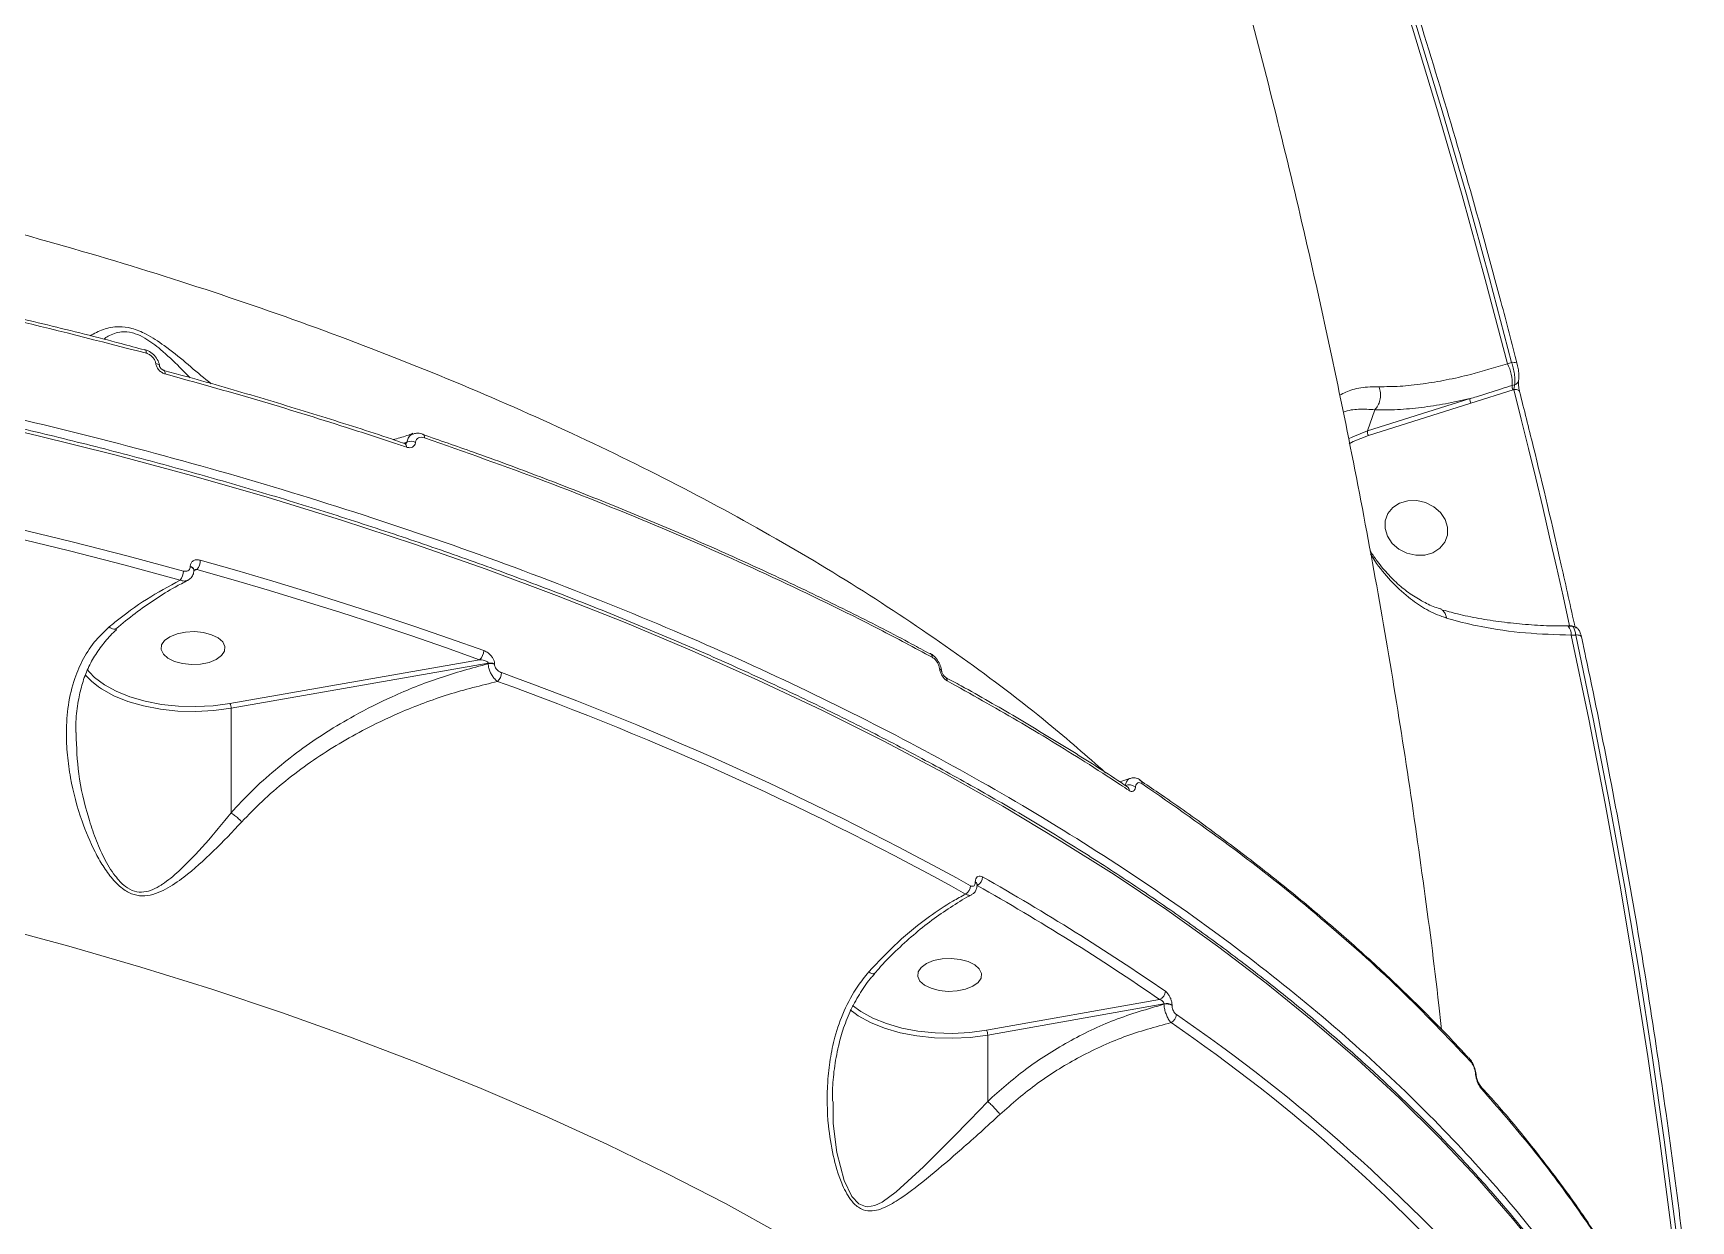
# Model space of a CAD drawing. Header units: millimetres. Extents: x -7151 to 6134, y -5040 to 5562.
# Drawn here: x 149.9 to 383.1, y 1832.2 to 1999.4 of the extents above; entities that cross this region are included whole.
import ezdxf

# ---------------------------------------------------------------- set-up
doc = ezdxf.new("R2010")
doc.units = ezdxf.units.MM
doc.layers.add('DIKOM_ОБЪЕКТ', color=7, linetype='Continuous')

msp = doc.modelspace()

# ---------------------------------------------------------------- linework, layer by layer
at = {"layer": 'DIKOM_ОБЪЕКТ', "color": 7, "linetype": 'Continuous', "lineweight": 15}
for p, q in [((165.634, 1954.84), (165.671, 1954.833)), ((357.31, 1952.854), (357.912, 1953.043)), ((358.707, 1952.784), (358.71, 1952.77)), ((357.971, 1949.788), (358.335, 1949.902)), ((337.648, 1943.419), (352.063, 1947.94)), ((352.184, 1947.279), (337.768, 1942.758)), ((358.103, 1949.175), (352.184, 1947.279)), ((358.224, 1949.213), (358.103, 1949.175)), ((338.656, 1946.364), (337.648, 1943.419)), ((202.08, 1941.659), (202.542, 1941.852)), ((172.043, 1924.29), (172.043, 1924.318)), ((172.981, 1923.899), (172.536, 1923.703)), ((172.568, 1923.837), (172.568, 1923.865)), ((364.634, 1915.96), (365.548, 1915.956)), ((365.548, 1915.956), (366.048, 1915.957)), ((366.425, 1915.908), (365.852, 1915.907)), ((365.852, 1915.907), (365.867, 1915.906)), ((366.939, 1914.676), (366.29, 1914.675)), ((276.101, 1912.09), (276.153, 1912.066)), ((157.545, 1909.824), (157.862, 1909.437)), ((177.629, 1905.041), (212.75, 1911.201)), ((213.945, 1910.71), (177.79, 1904.368)), ((213.945, 1910.621), (213.945, 1910.71)), ((214.845, 1910.643), (214.845, 1910.554)), ((177.79, 1889.659), (177.79, 1904.368)), ((155.978, 1900.97), (155.99, 1900.788)), ((305.625, 1894.298), (305.672, 1894.27)), ((282.467, 1879.877), (282.467, 1879.924)), ((282.728, 1879.529), (282.728, 1879.576)), ((284.045, 1859.05), (308.398, 1863.378)), ((265.55, 1861.391), (264.858, 1861.917)), ((309.009, 1862.786), (284.208, 1858.378)), ((309.009, 1862.718), (309.009, 1862.786)), ((310.14, 1862.605), (310.14, 1862.537)), ((284.208, 1849.045), (284.208, 1858.378))]:
    msp.add_line(p, q, dxfattribs=at)
at = {"layer": 'DIKOM_ОБЪЕКТ', "color": 7, "linetype": 'Continuous', "lineweight": 15, "flags": 128}
for points in [[(328.164, 2046.974), (332.333, 2035.294), (336.352, 2023.586), (340.222, 2011.853), (343.942, 2000.095), (347.511, 1988.315), (350.929, 1976.514), (354.195, 1964.693), (357.31, 1952.854)], [(357.912, 1953.043), (354.803, 1964.858), (351.542, 1976.655), (348.13, 1988.433), (344.568, 2000.19), (340.856, 2011.924), (336.994, 2023.634), (332.984, 2035.318), (328.825, 2046.976)], [(165.671, 1954.833), (165.675, 1954.832), (165.74, 1954.79), (165.794, 1954.716), (165.833, 1954.613), (165.858, 1954.483), (165.866, 1954.331)], [(167.721, 1952.553), (167.72, 1952.56), (167.685, 1952.647), (167.611, 1952.725), (167.502, 1952.789), (167.361, 1952.839), (167.195, 1952.871)], [(168.303, 1951.923), (168.308, 1951.922), (168.379, 1951.885), (168.437, 1951.812), (168.48, 1951.707), (168.507, 1951.573), (168.516, 1951.415)], [(357.912, 1953.043), (358.091, 1953.053), (358.258, 1953.045), (358.405, 1953.018), (358.529, 1952.973), (358.623, 1952.913), (358.685, 1952.838), (358.707, 1952.784)], [(358.224, 1949.213), (358.404, 1949.223), (358.572, 1949.214), (358.72, 1949.186), (358.843, 1949.141), (358.937, 1949.08), (358.999, 1949.005), (359.02, 1948.952)], [(366.048, 1915.957), (365.135, 1920.12), (364.204, 1924.281), (363.255, 1928.441), (362.286, 1932.599), (361.299, 1936.755), (360.293, 1940.909), (359.268, 1945.062), (358.224, 1949.213)], [(362.712, 1826.782), (358.045, 1832.581), (353.052, 1838.308), (347.739, 1843.958), (342.109, 1849.526), (336.169, 1855.008), (329.921, 1860.399), (323.373, 1865.694), (316.53, 1870.889), (309.396, 1875.979), (301.979, 1880.961), (294.284, 1885.829), (286.318, 1890.581), (278.088, 1895.212), (269.6, 1899.717), (260.862, 1904.094), (251.881, 1908.339), (242.665, 1912.447), (233.221, 1916.416), (223.557, 1920.242), (213.682, 1923.922), (203.604, 1927.453), (193.331, 1930.832), (182.872, 1934.056), (172.236, 1937.122), (161.431, 1940.028), (150.467, 1942.771), (139.354, 1945.35)], [(204.727, 1942.955), (204.763, 1942.946), (204.767, 1942.945)], [(334.946, 1942.262), (335.564, 1942.583), (337.648, 1943.419)], [(337.768, 1942.758), (335.642, 1941.894), (335.041, 1941.575)], [(106.75, 1938.041), (115.032, 1936.551), (123.253, 1934.973), (131.408, 1933.306), (139.493, 1931.553), (147.506, 1929.712), (155.442, 1927.786), (163.298, 1925.775), (171.071, 1923.679)], [(170.633, 1922.404), (162.877, 1924.495), (155.038, 1926.501), (147.119, 1928.423), (139.124, 1930.26), (131.057, 1932.01), (122.92, 1933.673), (114.718, 1935.247), (106.453, 1936.734)], [(345.68, 1925.921), (346.835, 1926.257), (347.801, 1926.875), (348.499, 1927.727), (348.872, 1928.741), (348.891, 1929.837), (348.554, 1930.926), (347.888, 1931.919), (346.947, 1932.736), (345.808, 1933.31), (344.562, 1933.596), (343.311, 1933.57), (342.156, 1933.234), (341.19, 1932.615), (340.492, 1931.764), (340.119, 1930.749), (340.1, 1929.653), (340.437, 1928.564), (341.103, 1927.572), (342.044, 1926.755), (343.183, 1926.18), (344.429, 1925.894), (345.68, 1925.921)], [(212.75, 1911.201), (207.933, 1912.912), (203.07, 1914.589), (198.162, 1916.23), (193.21, 1917.836), (188.215, 1919.406), (183.178, 1920.94), (178.099, 1922.438), (172.981, 1923.899)], [(173.46, 1925.208), (178.59, 1923.744), (183.681, 1922.242), (188.73, 1920.705), (193.737, 1919.131), (198.7, 1917.521), (203.62, 1915.876), (208.495, 1914.195), (213.323, 1912.48)], [(174.688, 1910.828), (173.499, 1910.583), (172.224, 1910.52), (170.966, 1910.645), (169.828, 1910.948), (168.901, 1911.403), (168.26, 1911.974), (167.958, 1912.615), (168.019, 1913.274), (168.438, 1913.898), (169.181, 1914.435), (170.188, 1914.843), (171.377, 1915.088), (172.652, 1915.151), (173.91, 1915.026), (175.048, 1914.723), (175.975, 1914.268), (176.616, 1913.697), (176.918, 1913.056), (176.857, 1912.397), (176.438, 1911.773), (175.695, 1911.236), (174.688, 1910.828)], [(366.29, 1914.675), (368.749, 1902.832), (371.055, 1890.978), (373.208, 1879.116), (375.208, 1867.248), (377.054, 1855.374), (378.747, 1843.497), (380.287, 1831.618), (381.672, 1819.738)], [(366.939, 1914.676), (367.119, 1914.681), (367.287, 1914.667), (367.436, 1914.634), (367.56, 1914.585), (367.656, 1914.521), (367.718, 1914.443), (367.743, 1914.379)], [(382.297, 1819.934), (380.912, 1831.789), (379.374, 1843.644), (377.683, 1855.497), (375.839, 1867.346), (373.842, 1879.19), (371.693, 1891.028), (369.391, 1902.857), (366.939, 1914.676)], [(159.133, 1907.381), (158.149, 1908.158), (157.259, 1909.076)], [(157.862, 1909.437), (158.582, 1908.714), (159.964, 1907.675), (161.638, 1906.755), (163.564, 1905.978), (165.698, 1905.362), (167.989, 1904.92), (170.384, 1904.663), (172.827, 1904.597), (175.261, 1904.724), (177.629, 1905.041)], [(177.79, 1904.368), (175.348, 1904.042), (172.838, 1903.911), (170.318, 1903.979), (167.848, 1904.244), (165.486, 1904.7), (163.285, 1905.336), (161.299, 1906.138), (159.574, 1907.085), (159.133, 1907.381)], [(255.274, 1830.277), (247.312, 1834.659), (239.094, 1838.913), (230.628, 1843.036), (221.921, 1847.024), (212.983, 1850.873), (203.821, 1854.581), (194.443, 1858.142), (184.859, 1861.555), (175.077, 1864.815), (165.107, 1867.921), (154.958, 1870.868), (144.639, 1873.655)], [(281.106, 1864.838), (279.917, 1864.593), (278.642, 1864.53), (277.384, 1864.655), (276.246, 1864.957), (275.318, 1865.412), (274.678, 1865.984), (274.376, 1866.625), (274.437, 1867.284), (274.856, 1867.907), (275.599, 1868.444), (276.606, 1868.852), (277.795, 1869.098), (279.07, 1869.16), (280.328, 1869.035), (281.466, 1868.733), (282.393, 1868.278), (283.033, 1867.706), (283.335, 1867.065), (283.274, 1866.406), (282.856, 1865.783), (282.113, 1865.246), (281.106, 1864.838)], [(265.213, 1862.54), (266.381, 1861.685), (268.054, 1860.766), (269.98, 1859.989), (272.114, 1859.372), (274.405, 1858.93), (276.8, 1858.673), (279.243, 1858.607), (281.677, 1858.734), (284.045, 1859.05)], [(284.208, 1858.378), (281.766, 1858.052), (279.256, 1857.921), (276.736, 1857.989), (274.266, 1858.254), (271.903, 1858.71), (269.703, 1859.346), (267.717, 1860.147), (265.991, 1861.095), (265.55, 1861.391)], [(262.475, 1849.053), (262.472, 1845.921), (262.985, 1841.832), (264.029, 1837.902), (265.117, 1835.654), (266.088, 1834.615), (267.025, 1834.231), (267.283, 1834.207), (268.353, 1834.391), (269.377, 1834.886), (271.359, 1836.327), (275.202, 1839.846), (279.238, 1843.912), (281.695, 1846.425), (284.208, 1849.043), (284.209, 1849.043), (284.209, 1849.043)]]:
    msp.add_lwpolyline(points, dxfattribs=at)
at = {"layer": 'DIKOM_ОБЪЕКТ', "color": 7, "linetype": 'Continuous', "lineweight": 15}
for centre, radius, start, end in [((352.268, 1950.162), 5.715, 356.24489, 28.0946), ((359.11, 1949.713), 1.142, 176.22931, 208.12445), ((358.159, 1950.623), 0.743, 283.74669, 348.33524), ((353.082, 1947.784), 1.03, 171.30937, 209.37305), ((204.481, 1942.511), 0.519, 351.47875, 56.60009), ((338.666, 1943.263), 1.031, 171.31033, 209.37209), ((201.937, 1941.194), 0.507, 350.70135, 58.21262), ((203.049, 1940.375), 1.562, 64.11303, 108.94323), ((168.988, 1923.682), 2.083, 322.14343, 359.91695), ((171.991, 1923.729), 0.591, 12.58659, 84.93476), ((171.988, 1923.694), 0.598, 14.14284, 84.70175), ((171.459, 1925.197), 2.001, 319.52704, 0.30584), ((364.657, 1914.802), 1.638, 355.57576, 42.39266), ((366.188, 1914.739), 1.227, 66.76252, 96.58252), ((211.597, 1912.486), 1.726, 311.90026, 359.80865), ((275.836, 1911.601), 0.563, 355.07612, 55.78864), ((214.265, 1908.928), 1.81, 71.31394, 100.16741), ((214.265, 1908.84), 1.81, 71.31394, 100.16741), ((277.385, 1909.558), 0.35, 16.74446, 78.62141), ((214.058, 1909.401), 1.753, 313.90867, 359.37641), ((61.081, 1481.474), 453.671, 60.98846, 70.13059), ((61.265, 1481.745), 454.706, 60.98889, 70.13039), ((277.969, 1908.27), 0.558, 354.85364, 58.02572), ((176.375, 1904.385), 1.415, 359.34098, 27.61974), ((304.124, 1892.145), 1.44, 52.10767, 112.26395), ((305.315, 1893.797), 0.592, 356.73061, 52.96321), ((303.523, 1892.838), 0.585, 356.27311, 54.42839), ((280.352, 1879.443), 1.436, 301.60587, 358.18749), ((282.306, 1879.531), 0.425, 5.59362, 67.71627), ((282.302, 1879.48), 0.43, 7.46078, 67.47898), ((282.066, 1880.677), 1.414, 298.41305, 358.36942), ((113.953, 1581.159), 342.719, 55.4337, 60.49555), ((114.338, 1581.727), 343.447, 55.43295, 60.49615), ((307.875, 1864.597), 1.326, 293.23169, 357.68958), ((309.337, 1861.207), 1.613, 60.13395, 101.71048), ((309.337, 1861.138), 1.613, 60.14298, 101.70145), ((309.421, 1861.329), 1.33, 295.96988, 357.49083), ((171.989, 1659.032), 245.265, 40.98433, 55.54518), ((282.807, 1858.394), 1.401, 359.35333, 27.92859), ((171.55, 1658.343), 244.721, 40.98418, 55.54514), ((351.441, 1854.718), 0.652, 359.22905, 45.35673), ((352.737, 1852.656), 0.204, 7.82325, 56.8285), ((352.968, 1850.886), 0.655, 359.15702, 42.918)]:
    msp.add_arc(centre, radius, start, end, dxfattribs=at)
for points, knots in [([(348.043, 1859.152), (347.92, 1860.298), (347.169, 1867.284), (345.484, 1880.093), (342.974, 1897.577), (340.123, 1915.042), (336.967, 1932.484), (333.497, 1949.899), (329.716, 1967.282), (325.625, 1984.628), (321.224, 2001.932), (316.513, 2019.19), (311.495, 2036.398), (306.17, 2053.549), (300.539, 2070.64), (294.604, 2087.666), (288.366, 2104.623), (281.827, 2121.504), (274.987, 2138.306), (267.849, 2155.024), (260.413, 2171.653), (252.684, 2188.189), (244.661, 2204.627), (236.349, 2220.962), (227.742, 2237.187), (219.085, 2252.918), (213.165, 2263.176), (210.315, 2268.114)], [0, 0, 0, 0, 0.0080362, 0.0490173, 0.0900368, 0.1310958, 0.1721951, 0.213335, 0.2545163, 0.2957395, 0.3370051, 0.3783137, 0.4196651, 0.46106, 0.5024979, 0.543979, 0.5855037, 0.627071, 0.6686811, 0.7103338, 0.7520289, 0.7937651, 0.8355423, 0.8773601, 0.9192178, 0.9611142, 1, 1, 1, 1]), ([(358.707, 1952.784), (357.945, 1955.719), (355.737, 1964.227), (351.851, 1978.282), (346.95, 1994.934), (341.745, 2011.541), (336.338, 2027.81), (332.22, 2039.555), (329.963, 2045.784), (329.591, 2046.81)], [0, 0, 0, 0, 0.0930126, 0.2696623, 0.4463137, 0.6229665, 0.7996195, 0.9669779, 1, 1, 1, 1]), ([(-102.083, 1992.001), (-95.899, 1992.5), (-83.522, 1993.5), (-64.779, 1994.416), (-45.967, 1994.901), (-26.863, 1994.912), (-7.509, 1994.43), (12.052, 1993.436), (31.504, 1991.938), (51.434, 1989.875), (71.784, 1987.176), (92.479, 1983.786), (112.821, 1979.809), (132.714, 1975.262), (152.064, 1970.164), (170.784, 1964.532), (188.831, 1958.365), (206.192, 1951.687), (222.837, 1944.514), (238.691, 1936.881), (253.674, 1928.821), (267.732, 1920.366), (280.779, 1911.508), (291.873, 1903.159), (298.156, 1897.625), (300.804, 1895.294)], [0, 0, 0, 0, 0.0399294, 0.0799071, 0.1198843, 0.159814, 0.2013809, 0.2430022, 0.2846231, 0.3261902, 0.3719344, 0.4178237, 0.4637866, 0.5097492, 0.5556377, 0.6013814, 0.6469735, 0.69271, 0.7385203, 0.78433, 0.8300661, 0.8756579, 0.9211413, 0.9667684, 1, 1, 1, 1]), ([(165.619, 1954.791), (164.52, 1955.09), (160.017, 1956.316), (151.962, 1958.322), (141.457, 1960.804), (130.809, 1963.129), (120.039, 1965.307), (109.156, 1967.334), (98.166, 1969.198), (89.466, 1970.571), (84.404, 1971.269), (83.067, 1971.454)], [0, 0, 0, 0, 0.0419843, 0.1719668, 0.3020653, 0.43225, 0.5624938, 0.6927654, 0.8230268, 0.9532454, 1, 1, 1, 1]), ([(165.866, 1954.331), (159.276, 1956.03), (146.094, 1959.429), (125.615, 1963.847), (104.689, 1967.796), (90.375, 1969.939), (83.217, 1971.011)], [0, 0, 0, 0, 0.2485973, 0.4971923, 0.7485956, 1, 1, 1, 1]), ([(-170.269, 1952.01), (-165.948, 1952.79), (-154.306, 1954.89), (-134.999, 1957.79), (-112.336, 1960.541), (-89.184, 1962.654), (-65.614, 1964.107), (-41.696, 1964.873), (-17.958, 1964.938), (5.523, 1964.318), (28.677, 1963.042), (51.882, 1961.092), (75.057, 1958.443), (98.119, 1955.089), (120.56, 1951.104), (142.319, 1946.515), (163.348, 1941.364), (183.991, 1935.568), (204.158, 1929.118), (223.764, 1922.021), (242.379, 1914.434), (259.962, 1906.395), (276.496, 1897.95), (292.25, 1888.961), (307.134, 1879.436), (321.074, 1869.397), (333.764, 1859.064), (345.189, 1848.481), (355.36, 1837.693), (364.461, 1826.526), (372.341, 1814.996), (378.357, 1804.631), (381.158, 1798.09), (382.239, 1795.567)], [0, 0, 0, 0, 0.0192582, 0.0518831, 0.0845332, 0.117158, 0.1507303, 0.1843303, 0.2179029, 0.2505276, 0.2831773, 0.3158024, 0.3493748, 0.3829745, 0.4165472, 0.449172, 0.4818217, 0.5144468, 0.5480193, 0.5816191, 0.6151914, 0.6478161, 0.6804664, 0.7130911, 0.7466635, 0.7802634, 0.8138358, 0.8464606, 0.8791105, 0.9117353, 0.9453077, 0.9789074, 1, 1, 1, 1]), ([(381.791, 1795.326), (381.553, 1795.885), (380.488, 1798.382), (378.287, 1802.779), (375.183, 1808.512), (371.752, 1814.195), (368.025, 1819.829), (364, 1825.407), (359.679, 1830.927), (355.066, 1836.382), (350.166, 1841.77), (344.98, 1847.086), (339.514, 1852.326), (333.771, 1857.487), (327.757, 1862.563), (321.475, 1867.552), (314.93, 1872.45), (308.128, 1877.252), (301.073, 1881.957), (293.771, 1886.558), (286.228, 1891.055), (278.448, 1895.442), (270.439, 1899.717), (262.206, 1903.877), (253.755, 1907.919), (245.093, 1911.839), (236.225, 1915.634), (227.16, 1919.303), (217.903, 1922.842), (208.463, 1926.248), (198.844, 1929.519), (189.056, 1932.653), (179.105, 1935.647), (168.999, 1938.499), (158.745, 1941.207), (148.351, 1943.768), (137.826, 1946.182), (127.175, 1948.446), (116.409, 1950.558), (105.535, 1952.517), (94.56, 1954.322), (83.494, 1955.971), (72.345, 1957.463), (61.12, 1958.796), (49.829, 1959.97), (38.48, 1960.984), (27.081, 1961.838), (15.641, 1962.529), (4.169, 1963.06), (-7.327, 1963.425), (-17.574, 1963.614), (-23.987, 1963.64), (-26.561, 1963.65)], [0, 0, 0, 0, 0.0058769, 0.0262678, 0.0466646, 0.067067, 0.087475, 0.1078878, 0.128305, 0.1487261, 0.1691502, 0.1895772, 0.2100064, 0.2304374, 0.2508698, 0.2713031, 0.291737, 0.3121716, 0.332606, 0.3530404, 0.373475, 0.3939091, 0.4143427, 0.4347762, 0.4552089, 0.4756412, 0.496073, 0.5165039, 0.5369347, 0.5573647, 0.5777943, 0.5982233, 0.6186517, 0.6390797, 0.6595071, 0.6799342, 0.7003609, 0.7207872, 0.7412134, 0.7616387, 0.782064, 0.8024892, 0.8229139, 0.8433384, 0.8637626, 0.8841867, 0.9046107, 0.9250349, 0.9454586, 0.9658823, 0.986306, 1, 1, 1, 1]), ([(157.972, 1956.781), (158.549, 1957.102), (159.646, 1957.712), (161.676, 1958.154), (163.817, 1957.914), (166.062, 1956.998), (168.652, 1955.255), (171.42, 1953.038), (173.571, 1951.158), (174.736, 1950.24), (174.984, 1950.044)], [0, 0, 0, 0, 0.15889335, 0.30211573, 0.39458565, 0.49359262, 0.62188633, 0.78800162, 0.95475993, 1, 1, 1, 1]), ([(172.038, 1950.888), (171.546, 1951.377), (170.231, 1952.685), (168.179, 1954.654), (166.023, 1956.326), (164.616, 1956.995), (163.49, 1957.325), (162.436, 1957.388), (161.351, 1957.129), (160.489, 1956.776), (160.082, 1956.448), (159.893, 1956.296)], [0, 0, 0, 0, 0.131661, 0.3519147, 0.5112545, 0.6025422, 0.629523, 0.7402425, 0.8291137, 0.9205297, 1, 1, 1, 1]), ([(167.709, 1952.556), (167.706, 1952.6), (167.684, 1952.913), (167.429, 1953.492), (166.89, 1954.183), (166.258, 1954.661), (165.815, 1954.759), (165.659, 1954.794)], [0, 0, 0, 0, 0.0429173, 0.301652, 0.5709093, 0.8488811, 1, 1, 1, 1]), ([(167.195, 1952.871), (167.158, 1953.022), (167.085, 1953.325), (166.797, 1953.752), (166.416, 1954.097), (166.084, 1954.268), (165.9, 1954.321), (165.866, 1954.331)], [0, 0, 0, 0, 0.2364274, 0.472925, 0.7098793, 0.9468229, 1, 1, 1, 1]), ([(168.516, 1951.415), (168.482, 1951.425), (168.299, 1951.48), (167.969, 1951.651), (167.591, 1951.994), (167.305, 1952.419), (167.232, 1952.72), (167.195, 1952.871)], [0, 0, 0, 0, 0.0544916, 0.2913703, 0.5277743, 0.763989, 1, 1, 1, 1]), ([(168.309, 1951.924), (168.289, 1951.929), (168.232, 1951.943), (168.101, 1952.013), (167.958, 1952.128), (167.837, 1952.272), (167.758, 1952.414), (167.725, 1952.518), (167.723, 1952.547), (167.723, 1952.553)], [0, 0, 0, 0, 0.098334, 0.2740445, 0.4455715, 0.6140761, 0.7863885, 0.9558729, 1, 1, 1, 1]), ([(202.202, 1941.617), (201.779, 1941.763), (198.158, 1943.015), (191.167, 1945.246), (181.219, 1948.284), (173.583, 1950.5), (169.229, 1951.66), (168.299, 1951.908)], [0, 0, 0, 0, 0.0388152, 0.332291, 0.6263909, 0.9202243, 1, 1, 1, 1]), ([(339.242, 1949.613), (340.215, 1949.621), (342.171, 1949.638), (345.363, 1949.978), (348.699, 1950.541), (352.639, 1951.42), (355.579, 1952.322), (357.31, 1952.854)], [0, 0, 0, 0, 0.1872809, 0.3765495, 0.5570051, 0.7391977, 1, 1, 1, 1]), ([(358.335, 1949.902), (358.339, 1949.924), (358.369, 1950.125), (358.387, 1950.601), (358.317, 1951.406), (358.156, 1952.273), (357.993, 1952.786), (357.912, 1953.043)], [0, 0, 0, 0, 0.02861351, 0.26707087, 0.51014157, 0.75567157, 1, 1, 1, 1]), ([(358.876, 1950.475), (358.894, 1950.598), (358.944, 1950.924), (358.915, 1951.572), (358.834, 1952.266), (358.736, 1952.633), (358.701, 1952.768)], [0, 0, 0, 0, 0.1880968, 0.496668, 0.8159598, 1, 1, 1, 1]), ([(202.438, 1941.112), (201.88, 1941.299), (199.089, 1942.238), (192.136, 1944.506), (181.446, 1947.812), (172.828, 1950.214), (168.516, 1951.415)], [0, 0, 0, 0, 0.0507639, 0.2538442, 0.6266906, 1, 1, 1, 1]), ([(333.737, 1948.43), (334.305, 1948.714), (335.442, 1949.282), (337.424, 1949.591), (338.821, 1949.608), (339.242, 1949.613)], [0, 0, 0, 0, 0.4106707, 0.8225161, 1, 1, 1, 1]), ([(338.659, 1946.368), (338.818, 1946.554), (339.137, 1946.926), (339.411, 1947.712), (339.492, 1948.558), (339.394, 1949.157), (339.288, 1949.493), (339.258, 1949.571), (339.242, 1949.613)], [0, 0, 0, 0, 0.2316279, 0.4632436, 0.6948889, 0.9265173, 0.9610255, 1, 1, 1, 1]), ([(352.063, 1947.94), (352.359, 1948.03), (353.839, 1948.479), (355.801, 1949.106), (357.481, 1949.634), (357.971, 1949.788)], [0, 0, 0, 0, 0.150433, 0.7521137, 1, 1, 1, 1]), ([(358.224, 1949.213), (358.234, 1949.272), (358.253, 1949.387), (358.284, 1949.579), (358.311, 1949.748), (358.326, 1949.845), (358.333, 1949.888), (358.335, 1949.898), (358.335, 1949.902)], [0, 0, 0, 0, 0.2631175, 0.5158007, 0.7520112, 0.9409727, 0.9741062, 1, 1, 1, 1]), ([(359.02, 1948.956), (359.015, 1948.977), (358.983, 1949.091), (358.93, 1949.379), (358.881, 1949.764), (358.865, 1950.115), (358.868, 1950.338), (358.885, 1950.454), (358.885, 1950.465), (358.885, 1950.465)], [0, 0, 0, 0, 0.0476874, 0.2586568, 0.4916576, 0.697441, 0.869941, 0.9981683, 1, 1, 1, 1]), ([(352.063, 1947.94), (350.9, 1947.684), (348.564, 1947.171), (345.148, 1946.661), (341.787, 1946.345), (339.703, 1946.358), (338.656, 1946.364)], [0, 0, 0, 0, 0.2380438, 0.4781606, 0.7377115, 1, 1, 1, 1]), ([(366.851, 1915.662), (366.204, 1918.608), (364.326, 1927.148), (361.708, 1938.245), (359.664, 1946.387), (359.02, 1948.952)], [0, 0, 0, 0, 0.26510627, 0.76859029, 1, 1, 1, 1]), ([(338.659, 1946.368), (338.658, 1946.368), (338.272, 1946.401), (337.03, 1946.472), (335.441, 1946.428), (334.57, 1946.162), (334.211, 1946.053)], [0, 0, 0, 0, 0.0002511, 0.2032539, 0.6715152, 1, 1, 1, 1]), ([(338.656, 1946.364), (338.656, 1946.365), (338.657, 1946.366), (338.658, 1946.368), (338.659, 1946.368)], [0, 0, 0, 0, 0.6418107, 1, 1, 1, 1]), ([(203.361, 1943.062), (203.079, 1942.95), (202.137, 1942.575), (201.214, 1942.339), (200.567, 1942.173)], [0, 0, 0, 0, 0.2993427, 1, 1, 1, 1]), ([(202.542, 1941.852), (202.547, 1941.883), (202.589, 1942.137), (202.771, 1942.549), (203.085, 1942.89), (203.34, 1942.932), (203.398, 1942.941)], [0, 0, 0, 0, 0.0574, 0.4590217, 0.8756914, 1, 1, 1, 1]), ([(204.763, 1942.934), (204.716, 1942.953), (204.426, 1943.072), (203.926, 1943.123), (203.522, 1942.987), (203.358, 1942.932)], [0, 0, 0, 0, 0.1036054, 0.6354239, 1, 1, 1, 1]), ([(204.994, 1942.434), (204.845, 1942.471), (204.548, 1942.543), (204.154, 1942.447), (203.868, 1942.208), (203.757, 1941.95), (203.733, 1941.799), (203.73, 1941.78)], [0, 0, 0, 0, 0.2478321, 0.4958949, 0.7364718, 0.9670331, 1, 1, 1, 1]), ([(276.072, 1912.031), (275.23, 1912.492), (271.75, 1914.4), (265.397, 1917.641), (257.015, 1921.749), (248.397, 1925.732), (239.571, 1929.596), (230.542, 1933.336), (221.314, 1936.943), (212.711, 1940.141), (207.106, 1942.074), (204.708, 1942.902)], [0, 0, 0, 0, 0.0394573, 0.1632187, 0.2871028, 0.4110772, 0.5351159, 0.6591865, 0.7832474, 0.9072696, 1, 1, 1, 1]), ([(276.397, 1911.552), (273.919, 1912.872), (266.67, 1916.731), (254.11, 1922.854), (238.454, 1929.793), (222.131, 1936.374), (210.706, 1940.414), (204.994, 1942.434)], [0, 0, 0, 0, 0.11445457, 0.33476443, 0.55507483, 0.77753729, 1, 1, 1, 1]), ([(202.313, 1941.6), (202.316, 1941.601), (202.323, 1941.603), (202.27, 1941.6), (202.216, 1941.623), (202.209, 1941.626)], [0, 0, 0, 0, 0.3556114, 0.9086831, 1, 1, 1, 1]), ([(202.296, 1941.596), (202.303, 1941.598), (202.371, 1941.617), (202.458, 1941.689), (202.519, 1941.777), (202.537, 1941.83), (202.54, 1941.846), (202.542, 1941.852)], [0, 0, 0, 0, 0.0574023, 0.529615, 0.8626222, 0.9478275, 1, 1, 1, 1]), ([(203.73, 1941.78), (203.728, 1941.762), (203.704, 1941.609), (203.591, 1941.346), (203.297, 1941.102), (202.895, 1941.003), (202.59, 1941.075), (202.438, 1941.112)], [0, 0, 0, 0, 0.0298647, 0.2617289, 0.5039528, 0.7520295, 1, 1, 1, 1]), ([(347.994, 1918.353), (347.861, 1918.385), (347.093, 1918.572), (345.696, 1919.213), (343.839, 1920.28), (342.053, 1921.666), (340.391, 1923.344), (339.024, 1924.967), (338.273, 1926.103), (337.992, 1926.529)], [0, 0, 0, 0, 0.0343771, 0.1985635, 0.3678785, 0.5405213, 0.7164903, 0.8937615, 1, 1, 1, 1]), ([(348.738, 1917.067), (348.524, 1917.137), (347.472, 1917.48), (345.64, 1918.363), (343.197, 1920.041), (340.856, 1922.306), (339.087, 1924.381), (338.264, 1925.768), (338.071, 1926.095)], [0, 0, 0, 0, 0.0503784, 0.2483299, 0.4464446, 0.6862352, 0.9261695, 1, 1, 1, 1]), ([(171.071, 1923.679), (171.186, 1923.659), (171.415, 1923.617), (171.719, 1923.702), (171.939, 1923.887), (172.034, 1924.104), (172.041, 1924.247), (172.043, 1924.29)], [0, 0, 0, 0, 0.2336691, 0.467341, 0.6955633, 0.9087246, 1, 1, 1, 1]), ([(171.671, 1922.391), (171.717, 1922.407), (171.952, 1922.488), (172.278, 1922.846), (172.546, 1923.344), (172.544, 1923.702), (172.544, 1923.84)], [0, 0, 0, 0, 0.0804769, 0.4165962, 0.7743169, 1, 1, 1, 1]), ([(172.043, 1924.318), (172.047, 1924.382), (172.057, 1924.59), (172.194, 1924.908), (172.512, 1925.179), (172.956, 1925.302), (173.292, 1925.239), (173.46, 1925.208)], [0, 0, 0, 0, 0.0931496, 0.3038757, 0.5302051, 0.7652261, 1, 1, 1, 1]), ([(172.981, 1923.899), (172.891, 1923.895), (172.727, 1923.889), (172.579, 1923.832), (172.512, 1923.806)], [0, 0, 0, 0, 0.5533775, 1, 1, 1, 1]), ([(160.636, 1915.806), (160.909, 1916.03), (162.625, 1917.44), (165.935, 1919.857), (169.046, 1921.544), (170.633, 1922.404)], [0, 0, 0, 0, 0.0849921, 0.5334777, 1, 1, 1, 1]), ([(161.598, 1915.545), (162.493, 1916.286), (164.294, 1917.777), (167.084, 1919.725), (169.557, 1921.272), (171.097, 1922.048), (171.684, 1922.344)], [0, 0, 0, 0, 0.2735417, 0.5505871, 0.8288094, 1, 1, 1, 1]), ([(171.672, 1922.373), (171.519, 1922.32), (171.209, 1922.214), (170.827, 1922.34), (170.633, 1922.404)], [0, 0, 0, 0, 0.49299831, 1, 1, 1, 1]), ([(365.866, 1915.947), (364.995, 1915.949), (362.952, 1915.955), (359.818, 1916.146), (356.482, 1916.486), (353.289, 1916.985), (350.427, 1917.574), (348.73, 1918.058), (347.969, 1918.276)], [0, 0, 0, 0, 0.1336518, 0.3137856, 0.4943784, 0.6746746, 0.8540872, 1, 1, 1, 1]), ([(347.975, 1918.243), (347.977, 1918.243), (348.142, 1918.235), (348.402, 1917.971), (348.627, 1917.569), (348.711, 1917.231), (348.732, 1917.106), (348.738, 1917.067)], [0, 0, 0, 0, 0.0055517, 0.3977562, 0.790014, 0.9351293, 1, 1, 1, 1]), ([(366.29, 1914.675), (364.123, 1914.735), (359.725, 1914.857), (354.101, 1915.692), (350.526, 1916.536), (348.971, 1916.998), (348.738, 1917.067)], [0, 0, 0, 0, 0.34350246, 0.69693574, 0.9545289, 1, 1, 1, 1]), ([(179.294, 1888.376), (177.979, 1886.981), (175.317, 1884.159), (171.772, 1880.992), (169.029, 1879.092), (167.177, 1878.237), (165.691, 1877.889), (164.133, 1878.043), (162.522, 1878.864), (161.05, 1880.316), (159.737, 1882.16), (158.243, 1884.853), (156.531, 1888.966), (155.305, 1893.584), (154.713, 1897.788), (154.55, 1901.221), (154.807, 1904.867), (155.626, 1908.369), (156.966, 1911.433), (158.587, 1913.886), (159.996, 1915.206), (160.636, 1915.806)], [0, 0, 0, 0, 0.0913264, 0.1848715, 0.2390171, 0.2664377, 0.2946513, 0.3210526, 0.3475148, 0.3830334, 0.4182911, 0.4536294, 0.5268335, 0.625929, 0.6770924, 0.7282374, 0.7903863, 0.8540603, 0.9046383, 0.9566782, 1, 1, 1, 1]), ([(155.933, 1900.961), (155.938, 1901.609), (155.952, 1903.22), (156.29, 1905.533), (156.836, 1907.916), (157.629, 1910), (158.701, 1911.985), (160.063, 1913.776), (161.075, 1914.929), (161.694, 1915.402), (161.701, 1915.408)], [0, 0, 0, 0, 0.1166965, 0.2898351, 0.426618, 0.5696908, 0.7112081, 0.8551506, 0.9982883, 1, 1, 1, 1]), ([(160.636, 1915.806), (160.656, 1915.792), (160.817, 1915.68), (161.112, 1915.522), (161.433, 1915.444), (161.541, 1915.527), (161.587, 1915.562)], [0, 0, 0, 0, 0.0467825, 0.3777243, 0.7339063, 1, 1, 1, 1]), ([(366.071, 1915.908), (366.066, 1915.915), (366.059, 1915.93), (366.051, 1915.949), (366.048, 1915.957)], [0, 0, 0, 0, 0.5319518, 1, 1, 1, 1]), ([(366.939, 1914.676), (366.931, 1914.718), (366.88, 1914.998), (366.767, 1915.442), (366.593, 1915.84), (366.479, 1915.879), (366.425, 1915.898)], [0, 0, 0, 0, 0.0570538, 0.3806568, 0.703636, 1, 1, 1, 1]), ([(367.719, 1914.439), (367.686, 1914.585), (367.606, 1914.937), (367.443, 1915.306), (367.156, 1915.653), (366.814, 1915.867), (366.555, 1915.893), (366.426, 1915.906)], [0, 0, 0, 0, 0.20204959, 0.48832245, 0.67395048, 0.83663634, 1, 1, 1, 1]), ([(383.117, 1819.536), (382.782, 1822.494), (381.811, 1831.067), (379.967, 1845.257), (377.485, 1862.102), (374.691, 1878.936), (371.643, 1895.463), (369.257, 1907.273), (367.935, 1913.477), (367.743, 1914.379)], [0, 0, 0, 0, 0.0934429, 0.270903, 0.4483654, 0.6258279, 0.8032915, 0.9714174, 1, 1, 1, 1]), ([(213.323, 1912.48), (213.351, 1912.469), (213.558, 1912.392), (213.914, 1912.192), (214.325, 1911.826), (214.615, 1911.435), (214.807, 1911.031), (214.832, 1910.772), (214.845, 1910.643)], [0, 0, 0, 0, 0.0392643, 0.2872477, 0.4951745, 0.6709825, 0.8352921, 1, 1, 1, 1]), ([(277.713, 1909.657), (277.711, 1909.693), (277.694, 1909.999), (277.487, 1910.599), (277.029, 1911.353), (276.555, 1911.859), (276.222, 1912.005), (276.14, 1912.041)], [0, 0, 0, 0, 0.0369556, 0.3187768, 0.6049491, 0.9034971, 1, 1, 1, 1]), ([(177.792, 1889.657), (178.744, 1890.69), (180.683, 1892.795), (183.932, 1895.71), (187.443, 1898.477), (191.177, 1901.028), (195.503, 1903.6), (200.783, 1906.239), (207.08, 1908.779), (211.647, 1910.005), (213.945, 1910.621)], [0, 0, 0, 0, 0.0999674, 0.2036061, 0.3072633, 0.4138395, 0.5204303, 0.6601777, 0.8289727, 1, 1, 1, 1]), ([(213.945, 1910.71), (213.942, 1910.732), (213.936, 1910.776), (213.879, 1910.865), (213.748, 1910.966), (213.519, 1911.069), (213.201, 1911.154), (212.933, 1911.19), (212.772, 1911.2), (212.75, 1911.201)], [0, 0, 0, 0, 0.0553055, 0.1097422, 0.2436099, 0.4175331, 0.6517741, 0.9519416, 1, 1, 1, 1]), ([(215.273, 1908.138), (215.248, 1908.156), (215.074, 1908.277), (214.772, 1908.572), (214.423, 1909.072), (214.169, 1909.593), (213.994, 1910.125), (213.962, 1910.455), (213.945, 1910.621)], [0, 0, 0, 0, 0.03913436, 0.26828535, 0.46636981, 0.64362906, 0.81992667, 1, 1, 1, 1]), ([(214.845, 1910.554), (214.853, 1910.471), (214.869, 1910.303), (214.991, 1910.042), (215.177, 1909.795), (215.436, 1909.566), (215.66, 1909.439), (215.791, 1909.389), (215.811, 1909.382)], [0, 0, 0, 0, 0.1673023, 0.3344429, 0.5091011, 0.7130453, 0.9577198, 1, 1, 1, 1]), ([(277.454, 1909.901), (277.425, 1910.052), (277.368, 1910.353), (277.151, 1910.807), (276.86, 1911.202), (276.593, 1911.438), (276.436, 1911.53), (276.397, 1911.552)], [0, 0, 0, 0, 0.2263529, 0.4526895, 0.6824112, 0.9207429, 1, 1, 1, 1]), ([(278.525, 1908.22), (278.485, 1908.243), (278.326, 1908.337), (278.054, 1908.58), (277.76, 1908.984), (277.54, 1909.444), (277.482, 1909.749), (277.454, 1909.901)], [0, 0, 0, 0, 0.0796488, 0.3195501, 0.5498543, 0.7749081, 1, 1, 1, 1]), ([(215.273, 1908.138), (212.96, 1907.572), (208.3, 1906.432), (201.946, 1904.013), (195.411, 1900.894), (190.037, 1897.635), (185.414, 1894.163), (182.163, 1891.368), (180.229, 1889.351), (179.294, 1888.376)], [0, 0, 0, 0, 0.1738766, 0.3501388, 0.4880599, 0.6922736, 0.7971172, 0.9019364, 1, 1, 1, 1]), ([(278.271, 1908.741), (278.266, 1908.743), (278.248, 1908.752), (278.155, 1908.821), (278.026, 1908.958), (277.895, 1909.148), (277.796, 1909.355), (277.738, 1909.535), (277.727, 1909.62), (277.722, 1909.655)], [0, 0, 0, 0, 0.05412883, 0.22192862, 0.3907654, 0.57451352, 0.74078419, 0.89155579, 1, 1, 1, 1]), ([(303.859, 1893.305), (303.562, 1893.507), (300.934, 1895.292), (295.735, 1898.568), (288.235, 1903.111), (282.394, 1906.496), (278.993, 1908.33), (278.257, 1908.727)], [0, 0, 0, 0, 0.0374481, 0.3309271, 0.6250399, 0.918885, 1, 1, 1, 1]), ([(304.107, 1892.8), (303.697, 1893.071), (301.649, 1894.425), (296.505, 1897.734), (288.48, 1902.649), (281.845, 1906.362), (278.525, 1908.22)], [0, 0, 0, 0, 0.05077081, 0.25385744, 0.62670264, 1, 1, 1, 1]), ([(155.99, 1900.788), (156.053, 1898.91), (156.187, 1894.922), (157.384, 1889.995), (158.668, 1886.054), (159.852, 1883.288), (161.248, 1880.972), (162.716, 1879.322), (164.17, 1878.522), (165.537, 1878.438), (166.794, 1878.821), (167.627, 1879.285), (168.87, 1880.093), (171.001, 1881.891), (174.201, 1885.232), (176.594, 1888.183), (177.79, 1889.659)], [0, 0, 0, 0, 0.12763, 0.2710471, 0.3382653, 0.4055223, 0.4722009, 0.5194373, 0.553488, 0.5874545, 0.6218696, 0.6565089, 0.662176, 0.737503, 0.8687206, 1, 1, 1, 1]), ([(304.206, 1894.505), (304.112, 1894.464), (303.637, 1894.259), (303.17, 1894.126), (302.795, 1894.02)], [0, 0, 0, 0, 0.1972166, 1, 1, 1, 1]), ([(303.578, 1893.477), (303.585, 1893.522), (303.625, 1893.786), (303.79, 1894.173), (304.026, 1894.458), (304.199, 1894.474), (304.215, 1894.476)], [0, 0, 0, 0, 0.0882706, 0.5215697, 0.9544665, 1, 1, 1, 1]), ([(305.667, 1894.261), (305.634, 1894.287), (305.426, 1894.45), (304.992, 1894.581), (304.496, 1894.611), (304.271, 1894.492), (304.219, 1894.465)], [0, 0, 0, 0, 0.0813072, 0.5098109, 0.8855393, 1, 1, 1, 1]), ([(305.907, 1893.763), (305.804, 1893.818), (305.598, 1893.929), (305.324, 1893.892), (305.119, 1893.705), (305.031, 1893.464), (305.011, 1893.308), (305.008, 1893.281)], [0, 0, 0, 0, 0.2378307, 0.4755332, 0.7135085, 0.951515, 1, 1, 1, 1]), ([(351.839, 1855.134), (351.333, 1855.696), (349.204, 1858.062), (345.162, 1862.16), (339.711, 1867.424), (333.96, 1872.606), (327.939, 1877.709), (321.651, 1882.727), (315.085, 1887.647), (309.731, 1891.486), (306.48, 1893.649), (305.593, 1894.239)], [0, 0, 0, 0, 0.0404852, 0.1703514, 0.300349, 0.4304445, 0.5606088, 0.6908078, 0.8210042, 0.9511616, 1, 1, 1, 1]), ([(352.093, 1854.709), (348.845, 1858.118), (342.348, 1864.935), (331.24, 1874.838), (319.223, 1884.508), (310.345, 1890.678), (305.907, 1893.763)], [0, 0, 0, 0, 0.24859545, 0.49719018, 0.74859441, 1, 1, 1, 1]), ([(303.869, 1893.309), (303.871, 1893.308), (303.875, 1893.306), (303.869, 1893.311), (303.866, 1893.313)], [0, 0, 0, 0, 0.4600923, 1, 1, 1, 1]), ([(305.008, 1893.281), (305.005, 1893.255), (304.984, 1893.1), (304.898, 1892.86), (304.692, 1892.673), (304.418, 1892.636), (304.211, 1892.745), (304.107, 1892.8)], [0, 0, 0, 0, 0.0479206, 0.2856199, 0.523592, 0.7617965, 1, 1, 1, 1]), ([(177.79, 1889.659), (177.79, 1889.659), (177.791, 1889.658), (177.791, 1889.657), (177.791, 1889.657), (177.792, 1889.657)], [0, 0, 0, 0, 0.4344207, 0.7891237, 1, 1, 1, 1]), ([(179.294, 1888.376), (179.247, 1888.425), (179.092, 1888.584), (178.757, 1888.9), (178.278, 1889.309), (177.954, 1889.541), (177.792, 1889.657)], [0, 0, 0, 0, 0.1074136, 0.349409, 0.674738, 1, 1, 1, 1]), ([(281.788, 1879.397), (281.864, 1879.364), (282.016, 1879.297), (282.219, 1879.331), (282.373, 1879.463), (282.455, 1879.659), (282.463, 1879.815), (282.467, 1879.877)], [0, 0, 0, 0, 0.21422576, 0.4284481, 0.64287865, 0.85770077, 1, 1, 1, 1]), ([(281.946, 1878.147), (282.061, 1878.208), (282.324, 1878.348), (282.579, 1878.751), (282.724, 1879.16), (282.711, 1879.434), (282.707, 1879.534)], [0, 0, 0, 0, 0.2287547, 0.5240088, 0.8249435, 1, 1, 1, 1]), ([(282.467, 1879.924), (282.472, 1880.016), (282.484, 1880.248), (282.605, 1880.541), (282.835, 1880.738), (283.138, 1880.788), (283.366, 1880.687), (283.479, 1880.637)], [0, 0, 0, 0, 0.1407722, 0.35527, 0.5700166, 0.7849173, 1, 1, 1, 1]), ([(282.73, 1879.573), (282.73, 1879.598), (282.732, 1879.653), (282.734, 1879.653), (282.735, 1879.653)], [0, 0, 0, 0, 0.4407889, 1, 1, 1, 1]), ([(267.474, 1867.259), (268.817, 1868.69), (271.535, 1871.587), (275.573, 1874.827), (278.799, 1876.965), (280.507, 1877.894), (281.105, 1878.22)], [0, 0, 0, 0, 0.3181941, 0.6439671, 0.8752533, 1, 1, 1, 1]), ([(268.245, 1866.987), (268.545, 1867.336), (269.609, 1868.569), (271.558, 1870.504), (274.068, 1872.768), (276.657, 1874.811), (279.288, 1876.581), (281.065, 1877.682), (281.953, 1878.105), (281.958, 1878.108)], [0, 0, 0, 0, 0.0729585, 0.2581382, 0.4439267, 0.6296988, 0.8148375, 0.99894, 1, 1, 1, 1]), ([(281.946, 1878.128), (281.938, 1878.121), (281.837, 1878.027), (281.544, 1878.027), (281.251, 1878.155), (281.105, 1878.22)], [0, 0, 0, 0, 0.0409826, 0.5202493, 1, 1, 1, 1]), ([(285.927, 1847.224), (285.025, 1846.387), (283.207, 1844.698), (279.903, 1841.765), (276.076, 1838.493), (272.556, 1835.721), (270.069, 1834.224), (268.555, 1833.677), (267.315, 1833.546), (266.015, 1834.006), (264.69, 1835.391), (263.419, 1837.909), (262.391, 1841.462), (261.639, 1846.261), (261.549, 1850.825), (262.01, 1854.985), (262.721, 1858.34), (263.941, 1861.833), (265.577, 1864.917), (266.948, 1866.609), (267.474, 1867.259)], [0, 0, 0, 0, 0.0563545, 0.1136121, 0.2103705, 0.3099837, 0.3619792, 0.3883035, 0.415338, 0.4457384, 0.4740999, 0.5167995, 0.5802327, 0.6452962, 0.7405615, 0.7897121, 0.8388458, 0.8993622, 0.9613622, 1, 1, 1, 1]), ([(262.39, 1849.054), (262.382, 1849.552), (262.359, 1851.084), (262.608, 1853.694), (263.13, 1856.658), (263.922, 1859.47), (264.951, 1862.009), (266.29, 1864.381), (267.406, 1866.03), (268.154, 1866.811), (268.288, 1866.952)], [0, 0, 0, 0, 0.0768672, 0.2363629, 0.4048882, 0.5435437, 0.6906425, 0.8323057, 0.9699295, 1, 1, 1, 1]), ([(267.474, 1867.259), (267.5, 1867.244), (267.603, 1867.182), (267.829, 1867.065), (268.086, 1866.973), (268.16, 1867.023), (268.193, 1867.045)], [0, 0, 0, 0, 0.0710346, 0.2782611, 0.675158, 1, 1, 1, 1]), ([(309.009, 1862.786), (309.005, 1862.826), (309, 1862.875), (308.96, 1862.975), (308.888, 1863.088), (308.741, 1863.222), (308.571, 1863.323), (308.452, 1863.361), (308.398, 1863.378)], [0, 0, 0, 0, 0.14459701, 0.17549244, 0.36260253, 0.57105244, 0.80458269, 1, 1, 1, 1]), ([(309.2, 1864.543), (309.283, 1864.476), (309.47, 1864.327), (309.737, 1863.969), (309.96, 1863.523), (310.111, 1863.044), (310.13, 1862.752), (310.14, 1862.605)], [0, 0, 0, 0, 0.1742201, 0.3896038, 0.5957967, 0.7978977, 1, 1, 1, 1]), ([(284.208, 1849.045), (285.94, 1850.588), (289.448, 1853.713), (295.509, 1857.535), (302.066, 1860.716), (306.675, 1862.045), (309.009, 1862.718)], [0, 0, 0, 0, 0.24197103, 0.4901387, 0.7417764, 1, 1, 1, 1]), ([(310.003, 1860.133), (309.921, 1860.226), (309.736, 1860.435), (309.466, 1860.918), (309.23, 1861.511), (309.061, 1862.143), (309.027, 1862.526), (309.009, 1862.718)], [0, 0, 0, 0, 0.1700674, 0.3807957, 0.5866989, 0.7930978, 1, 1, 1, 1]), ([(310.14, 1862.537), (310.146, 1862.441), (310.159, 1862.248), (310.257, 1861.933), (310.403, 1861.643), (310.575, 1861.411), (310.696, 1861.314), (310.75, 1861.271)], [0, 0, 0, 0, 0.204038, 0.4080222, 0.6135136, 0.8265086, 1, 1, 1, 1]), ([(310.003, 1860.133), (307.78, 1859.524), (303.276, 1858.29), (296.943, 1855.311), (291.022, 1851.669), (287.639, 1848.718), (285.927, 1847.224)], [0, 0, 0, 0, 0.2536085, 0.5139741, 0.7539721, 1, 1, 1, 1]), ([(352.938, 1852.683), (352.938, 1852.688), (352.931, 1852.939), (352.812, 1853.476), (352.543, 1854.217), (352.253, 1854.789), (352, 1855.036), (351.908, 1855.126)], [0, 0, 0, 0, 0.0058092, 0.2782278, 0.5431762, 0.832916, 1, 1, 1, 1]), ([(352.848, 1852.827), (352.83, 1852.97), (352.794, 1853.254), (352.662, 1853.702), (352.482, 1854.136), (352.284, 1854.482), (352.148, 1854.644), (352.093, 1854.709)], [0, 0, 0, 0, 0.192067, 0.3835906, 0.5902185, 0.8340897, 1, 1, 1, 1]), ([(353.623, 1850.877), (353.567, 1850.945), (353.428, 1851.114), (353.224, 1851.477), (353.04, 1851.928), (352.905, 1852.39), (352.867, 1852.681), (352.848, 1852.827)], [0, 0, 0, 0, 0.1655166, 0.412016, 0.6200491, 0.8097134, 1, 1, 1, 1]), ([(353.454, 1851.327), (353.447, 1851.335), (353.42, 1851.363), (353.313, 1851.516), (353.177, 1851.781), (353.053, 1852.111), (352.978, 1852.403), (352.945, 1852.596), (352.941, 1852.668), (352.941, 1852.681)], [0, 0, 0, 0, 0.07478116, 0.26197953, 0.49089583, 0.69287721, 0.85013254, 0.9718692, 1, 1, 1, 1]), ([(370.224, 1829.572), (369.632, 1830.49), (367.824, 1833.295), (364.484, 1837.923), (360.207, 1843.444), (356.562, 1847.854), (354.25, 1850.398), (353.564, 1851.153)], [0, 0, 0, 0, 0.12482621, 0.38126757, 0.63712561, 0.89229257, 1, 1, 1, 1]), ([(370.374, 1829.206), (370.16, 1829.531), (369.092, 1831.157), (366.019, 1835.631), (360.837, 1842.574), (356.029, 1848.107), (353.623, 1850.877)], [0, 0, 0, 0, 0.0441416, 0.2207218, 0.6100164, 1, 1, 1, 1]), ([(284.209, 1849.043), (284.209, 1849.044), (284.208, 1849.044), (284.208, 1849.045), (284.208, 1849.045), (284.208, 1849.045)], [0, 0, 0, 0, 0.3574239, 0.9016223, 1, 1, 1, 1]), ([(285.927, 1847.224), (285.89, 1847.272), (285.783, 1847.41), (285.526, 1847.718), (285.13, 1848.156), (284.648, 1848.647), (284.355, 1848.911), (284.209, 1849.043)], [0, 0, 0, 0, 0.0873216, 0.2536098, 0.5023967, 0.7511751, 1, 1, 1, 1])]:
    msp.add_open_spline(points, degree=3, knots=knots, dxfattribs=at)

doc.saveas('drawing.dxf')
